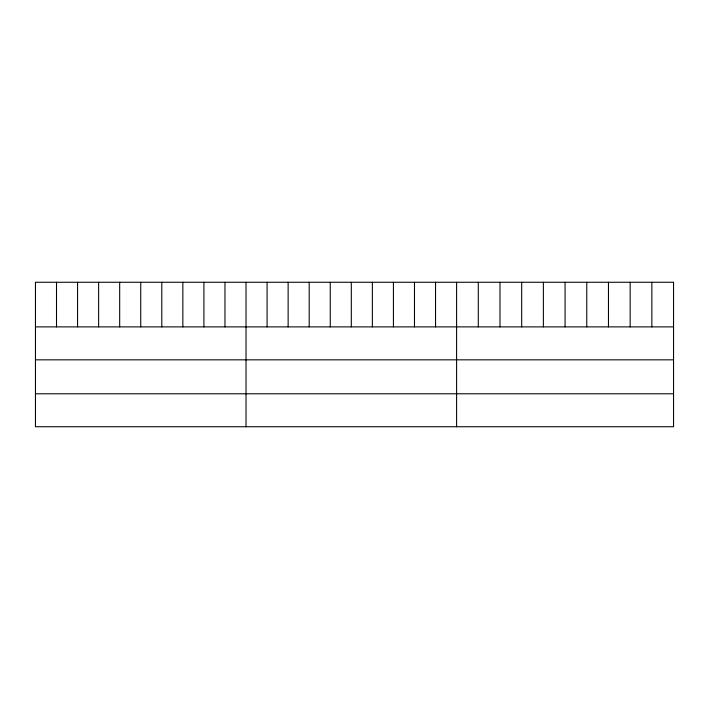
<?xml version="1.0" encoding="UTF-8"?>
<svg xmlns="http://www.w3.org/2000/svg" width="709" height="709" viewBox="0 0 709 709"><rect width="100%" height="100%" fill="white"/><g stroke="black" fill="none" stroke-linecap="round" stroke-linejoin="round"><path stroke-width="1.06" d="M35.45 326.884L673.55 326.884M35.45 359.835L673.55 359.835M35.45 393.787L673.55 393.787M651.855 282.262L651.855 326.884M630.159 282.262L630.159 326.884M608.464 282.262L608.464 326.884M586.768 282.262L586.768 326.884M565.073 282.262L565.073 326.884M543.378 282.262L543.378 326.884M521.682 282.262L521.682 326.884M499.987 282.262L499.987 326.884M478.291 282.262L478.291 326.884M456.596 282.262L456.596 426.738M435.539 282.262L435.539 326.884M414.481 282.262L414.481 326.884M393.424 282.262L393.424 326.884M372.367 282.262L372.367 326.884M351.309 282.262L351.309 326.884M330.252 282.262L330.252 326.884M309.195 282.262L309.195 326.884M288.138 282.262L288.138 326.884M267.08 282.262L267.08 326.884M246.023 282.262L246.023 426.738M224.966 282.262L224.966 326.884M203.908 282.262L203.908 326.884M182.851 282.262L182.851 326.884M161.794 282.262L161.794 326.884M140.737 282.262L140.737 326.884M119.679 282.262L119.679 326.884M98.622 282.262L98.622 326.884M77.565 282.262L77.565 326.884M56.507 282.262L56.507 326.884M673.55 282.262L35.45 282.262L35.45 426.738L673.55 426.738L673.55 282.262"/></g></svg>
